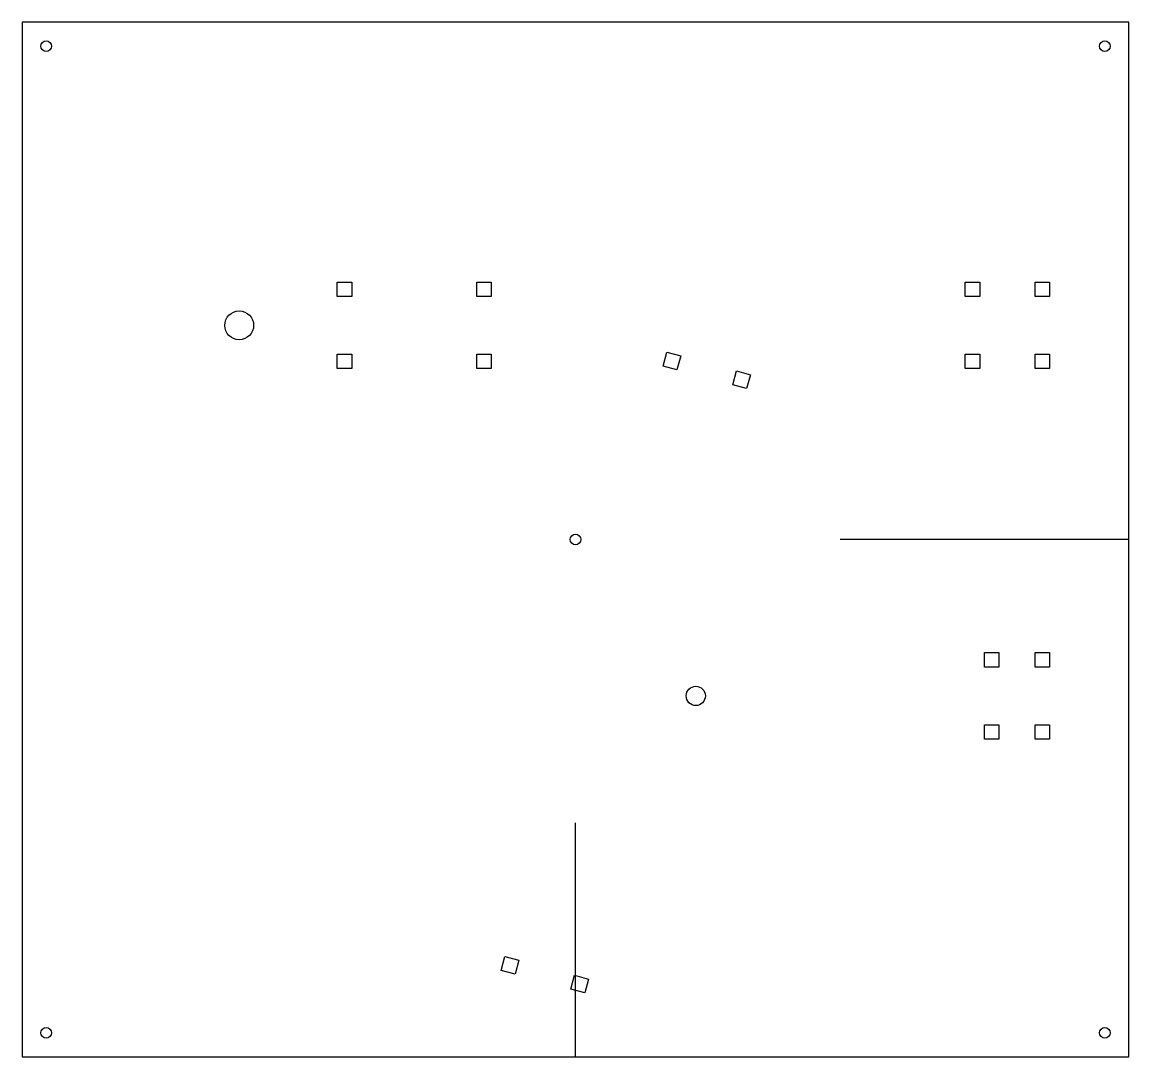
# Model space of a CAD drawing. Header units: millimetres. Extents: x -140 to 90, y -75 to 140.
import ezdxf

# ---------------------------------------------------------------- set-up
doc = ezdxf.new("R2010")
doc.units = ezdxf.units.MM
doc.layers.get('0').update_dxf_attribs({"linetype": 'CONTINUOUS'})

msp = doc.modelspace()

# ---------------------------------------------------------------- linework, layer by layer
for p, q in [((90, 32.5), (30, 32.5)), ((-25, -75), (-25, -26.35))]:
    msp.add_line(p, q)
for points in [[(90, -75), (90, 140), (-140, 140), (-140, -75)], [(-71.5, 86), (-71.5, 83), (-74.5, 83), (-74.5, 86)], [(-42.5, 86), (-42.5, 83), (-45.5, 83), (-45.5, 86)], [(59, 86), (59, 83), (56, 83), (56, 86)], [(73.5, 86), (73.5, 83), (70.5, 83), (70.5, 86)], [(-3.91, 67.73), (-6.81, 68.51), (-6.04, 71.4), (-3.14, 70.63)], [(-71.5, 71), (-71.5, 68), (-74.5, 68), (-74.5, 71)], [(-42.5, 71), (-42.5, 68), (-45.5, 68), (-45.5, 71)], [(59, 71), (59, 68), (56, 68), (56, 71)], [(73.5, 71), (73.5, 68), (70.5, 68), (70.5, 71)], [(10.57, 63.85), (7.68, 64.62), (8.45, 67.52), (11.35, 66.74)], [(63, 6), (60, 6), (60, 9), (63, 9)], [(73.5, 9), (73.5, 6), (70.5, 6), (70.5, 9)], [(63, -9), (60, -9), (60, -6), (63, -6)], [(73.5, -6), (73.5, -9), (70.5, -9), (70.5, -6)], [(-37.56, -57.84), (-40.46, -57.07), (-39.68, -54.17), (-36.78, -54.94)], [(-23.07, -61.72), (-25.97, -60.95), (-25.19, -58.05), (-22.3, -58.83)]]:
    msp.add_lwpolyline(points, close=True)
for centre, radius in [((-135, 135), 1.1), ((85, 135), 1.1), ((-94.89, 77), 3), ((-25, 32.5), 1.1), ((0, 0), 2), ((-135, -70), 1.1), ((85, -70), 1.1)]:
    msp.add_circle(centre, radius)

doc.saveas('drawing.dxf')
